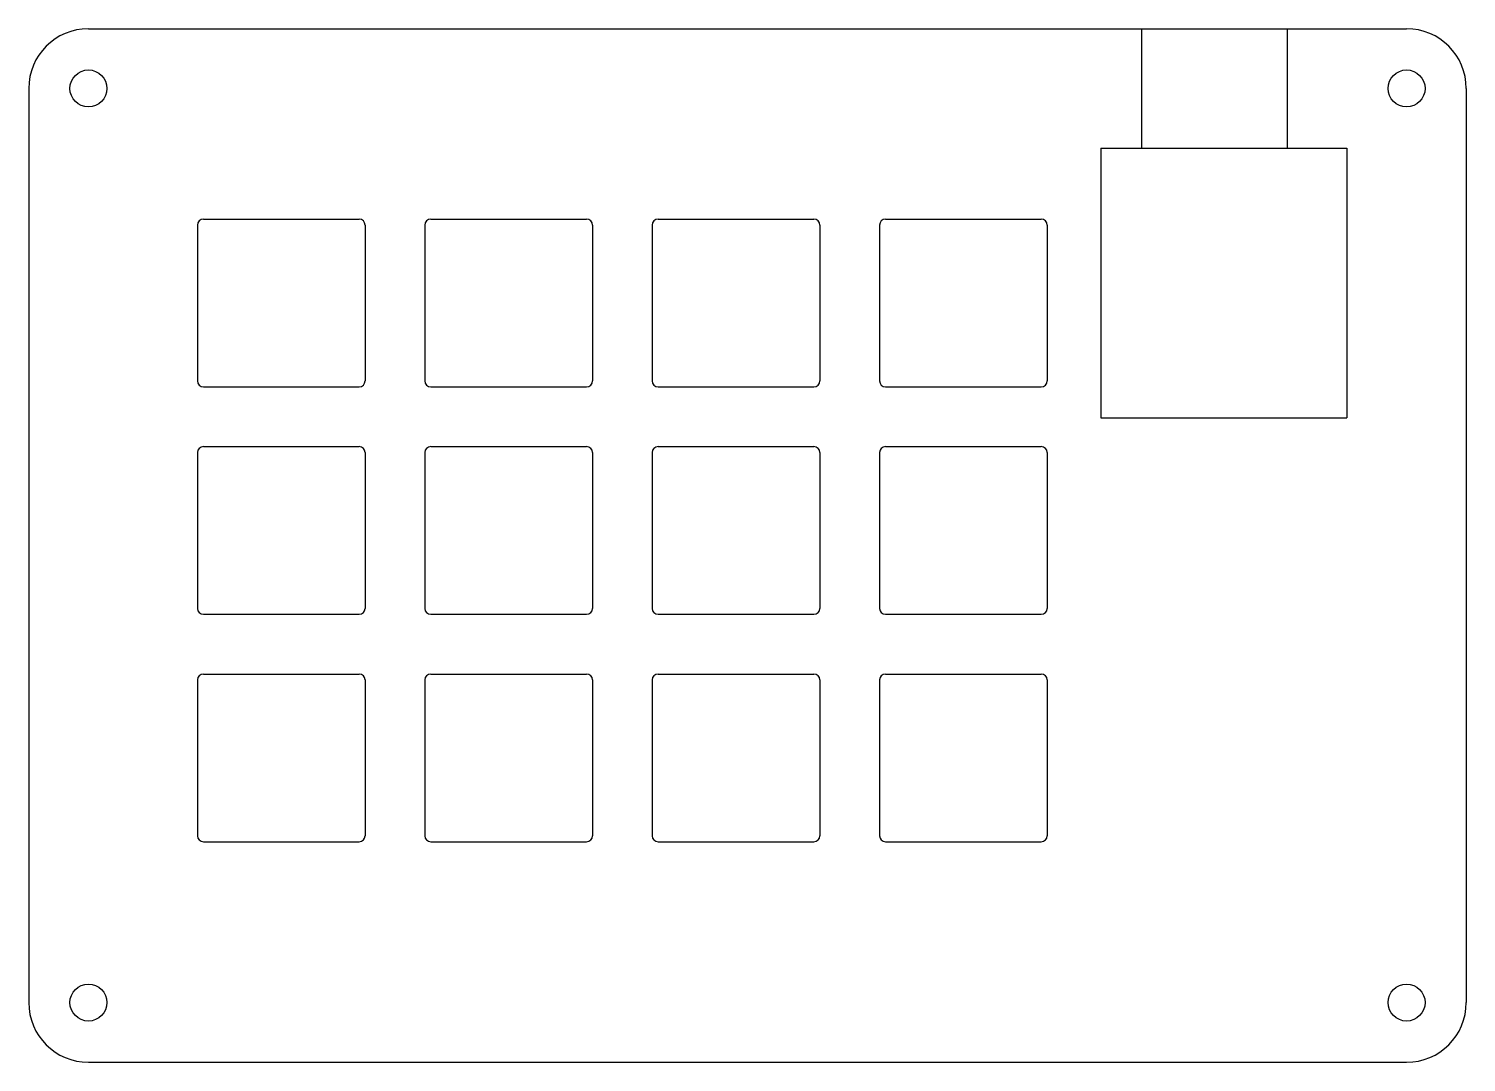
# Model space of a CAD drawing. Extents: x -110 to 10, y -10 to 77.
import ezdxf

# ---------------------------------------------------------------- set-up
doc = ezdxf.new("R2010")
doc.units = 0
doc.layers.add('MODELSKETCH_VISIBLE', color=7, linetype='CONTINUOUS')

msp = doc.modelspace()

# ---------------------------------------------------------------- linework, layer by layer
at = {"layer": 'MODELSKETCH_VISIBLE'}
for p, q in [((-105.43, 76.57), (5, 76.57)), ((-17.22, 76.57), (-17.22, 66.57)), ((-17.22, 76.57), (-5.01, 76.57)), ((-5.01, 76.57), (-5.01, 66.57)), ((-110.43, 71.57), (-110.43, -5)), ((10, 71.57), (10, -5)), ((-20.6, 66.57), (-20.6, 43.98)), ((-20.6, 66.57), (0, 66.57)), ((-17.22, 66.57), (-5.01, 66.57)), ((0, 66.57), (0, 43.98)), ((-95.8, 60.62), (-82.75, 60.62)), ((-76.75, 60.62), (-63.7, 60.62)), ((-57.7, 60.62), (-44.65, 60.62)), ((-38.65, 60.62), (-25.6, 60.62)), ((-96.3, 60.12), (-96.3, 47.07)), ((-82.25, 60.12), (-82.25, 47.07)), ((-77.25, 60.12), (-77.25, 47.07)), ((-63.2, 60.12), (-63.2, 47.07)), ((-58.2, 60.12), (-58.2, 47.07)), ((-44.15, 60.12), (-44.15, 47.07)), ((-39.15, 60.12), (-39.15, 47.07)), ((-25.1, 60.12), (-25.1, 47.07)), ((-95.8, 46.57), (-82.75, 46.57)), ((-76.75, 46.57), (-63.7, 46.57)), ((-57.7, 46.57), (-44.65, 46.57)), ((-38.65, 46.57), (-25.6, 46.57)), ((-20.6, 43.98), (0, 43.98)), ((-96.3, 41.07), (-96.3, 28.02)), ((-95.8, 41.57), (-82.75, 41.57)), ((-82.25, 41.07), (-82.25, 28.02)), ((-77.25, 41.07), (-77.25, 28.02)), ((-76.75, 41.57), (-63.7, 41.57)), ((-63.2, 41.07), (-63.2, 28.02)), ((-58.2, 41.07), (-58.2, 28.02)), ((-57.7, 41.57), (-44.65, 41.57)), ((-44.15, 41.07), (-44.15, 28.02)), ((-39.15, 41.07), (-39.15, 28.02)), ((-38.65, 41.57), (-25.6, 41.57)), ((-25.1, 41.07), (-25.1, 28.02)), ((-95.8, 27.52), (-82.75, 27.52)), ((-76.75, 27.52), (-63.7, 27.52)), ((-57.7, 27.52), (-44.65, 27.52)), ((-38.65, 27.52), (-25.6, 27.52)), ((-96.3, 22.02), (-96.3, 8.97)), ((-95.8, 22.52), (-82.75, 22.52)), ((-82.25, 22.02), (-82.25, 8.97)), ((-77.25, 22.02), (-77.25, 8.97)), ((-76.75, 22.52), (-63.7, 22.52)), ((-63.2, 22.02), (-63.2, 8.97)), ((-58.2, 22.02), (-58.2, 8.97)), ((-57.7, 22.52), (-44.65, 22.52)), ((-44.15, 22.02), (-44.15, 8.97)), ((-39.15, 22.02), (-39.15, 8.97)), ((-38.65, 22.52), (-25.6, 22.52)), ((-25.1, 22.02), (-25.1, 8.97)), ((-95.8, 8.47), (-82.75, 8.47)), ((-76.75, 8.47), (-63.7, 8.47)), ((-57.7, 8.47), (-44.65, 8.47)), ((-38.65, 8.47), (-25.6, 8.47)), ((-105.43, -10), (5, -10))]:
    msp.add_line(p, q, dxfattribs=at)
for centre in [(-105.43, 71.57), (5, 71.57), (-105.43, -5), (5, -5)]:
    msp.add_circle(centre, 1.55, dxfattribs=at)
for centre, radius, start, end in [((-105.43, 71.57), 5, 90, 180), ((5, 71.57), 5, 0, 90), ((-95.8, 60.12), 0.5, 90, 180), ((-82.75, 60.12), 0.5, 0, 90), ((-76.75, 60.12), 0.5, 90, 180), ((-63.7, 60.12), 0.5, 0, 90), ((-57.7, 60.12), 0.5, 90, 180), ((-44.65, 60.12), 0.5, 0, 90), ((-38.65, 60.12), 0.5, 90, 180), ((-25.6, 60.12), 0.5, 0, 90), ((-95.8, 47.07), 0.5, 180, 270), ((-82.75, 47.07), 0.5, 270, 0), ((-76.75, 47.07), 0.5, 180, 270), ((-63.7, 47.07), 0.5, 270, 0), ((-57.7, 47.07), 0.5, 180, 270), ((-44.65, 47.07), 0.5, 270, 0), ((-38.65, 47.07), 0.5, 180, 270), ((-25.6, 47.07), 0.5, 270, 0), ((-95.8, 41.07), 0.5, 90, 180), ((-82.75, 41.07), 0.5, 0, 90), ((-76.75, 41.07), 0.5, 90, 180), ((-63.7, 41.07), 0.5, 0, 90), ((-57.7, 41.07), 0.5, 90, 180), ((-44.65, 41.07), 0.5, 0, 90), ((-38.65, 41.07), 0.5, 90, 180), ((-25.6, 41.07), 0.5, 0, 90), ((-95.8, 28.02), 0.5, 180, 270), ((-82.75, 28.02), 0.5, 270, 0), ((-76.75, 28.02), 0.5, 180, 270), ((-63.7, 28.02), 0.5, 270, 0), ((-57.7, 28.02), 0.5, 180, 270), ((-44.65, 28.02), 0.5, 270, 0), ((-38.65, 28.02), 0.5, 180, 270), ((-25.6, 28.02), 0.5, 270, 0), ((-95.8, 22.02), 0.5, 90, 180), ((-82.75, 22.02), 0.5, 0, 90), ((-76.75, 22.02), 0.5, 90, 180), ((-63.7, 22.02), 0.5, 0, 90), ((-57.7, 22.02), 0.5, 90, 180), ((-44.65, 22.02), 0.5, 0, 90), ((-38.65, 22.02), 0.5, 90, 180), ((-25.6, 22.02), 0.5, 0, 90), ((-95.8, 8.97), 0.5, 180, 270), ((-82.75, 8.97), 0.5, 270, 0), ((-76.75, 8.97), 0.5, 180, 270), ((-63.7, 8.97), 0.5, 270, 0), ((-57.7, 8.97), 0.5, 180, 270), ((-44.65, 8.97), 0.5, 270, 0), ((-38.65, 8.97), 0.5, 180, 270), ((-25.6, 8.97), 0.5, 270, 0), ((-105.43, -5), 5, 180, 270), ((5, -5), 5, 270, 0)]:
    msp.add_arc(centre, radius, start, end, dxfattribs=at)

doc.saveas('drawing.dxf')
